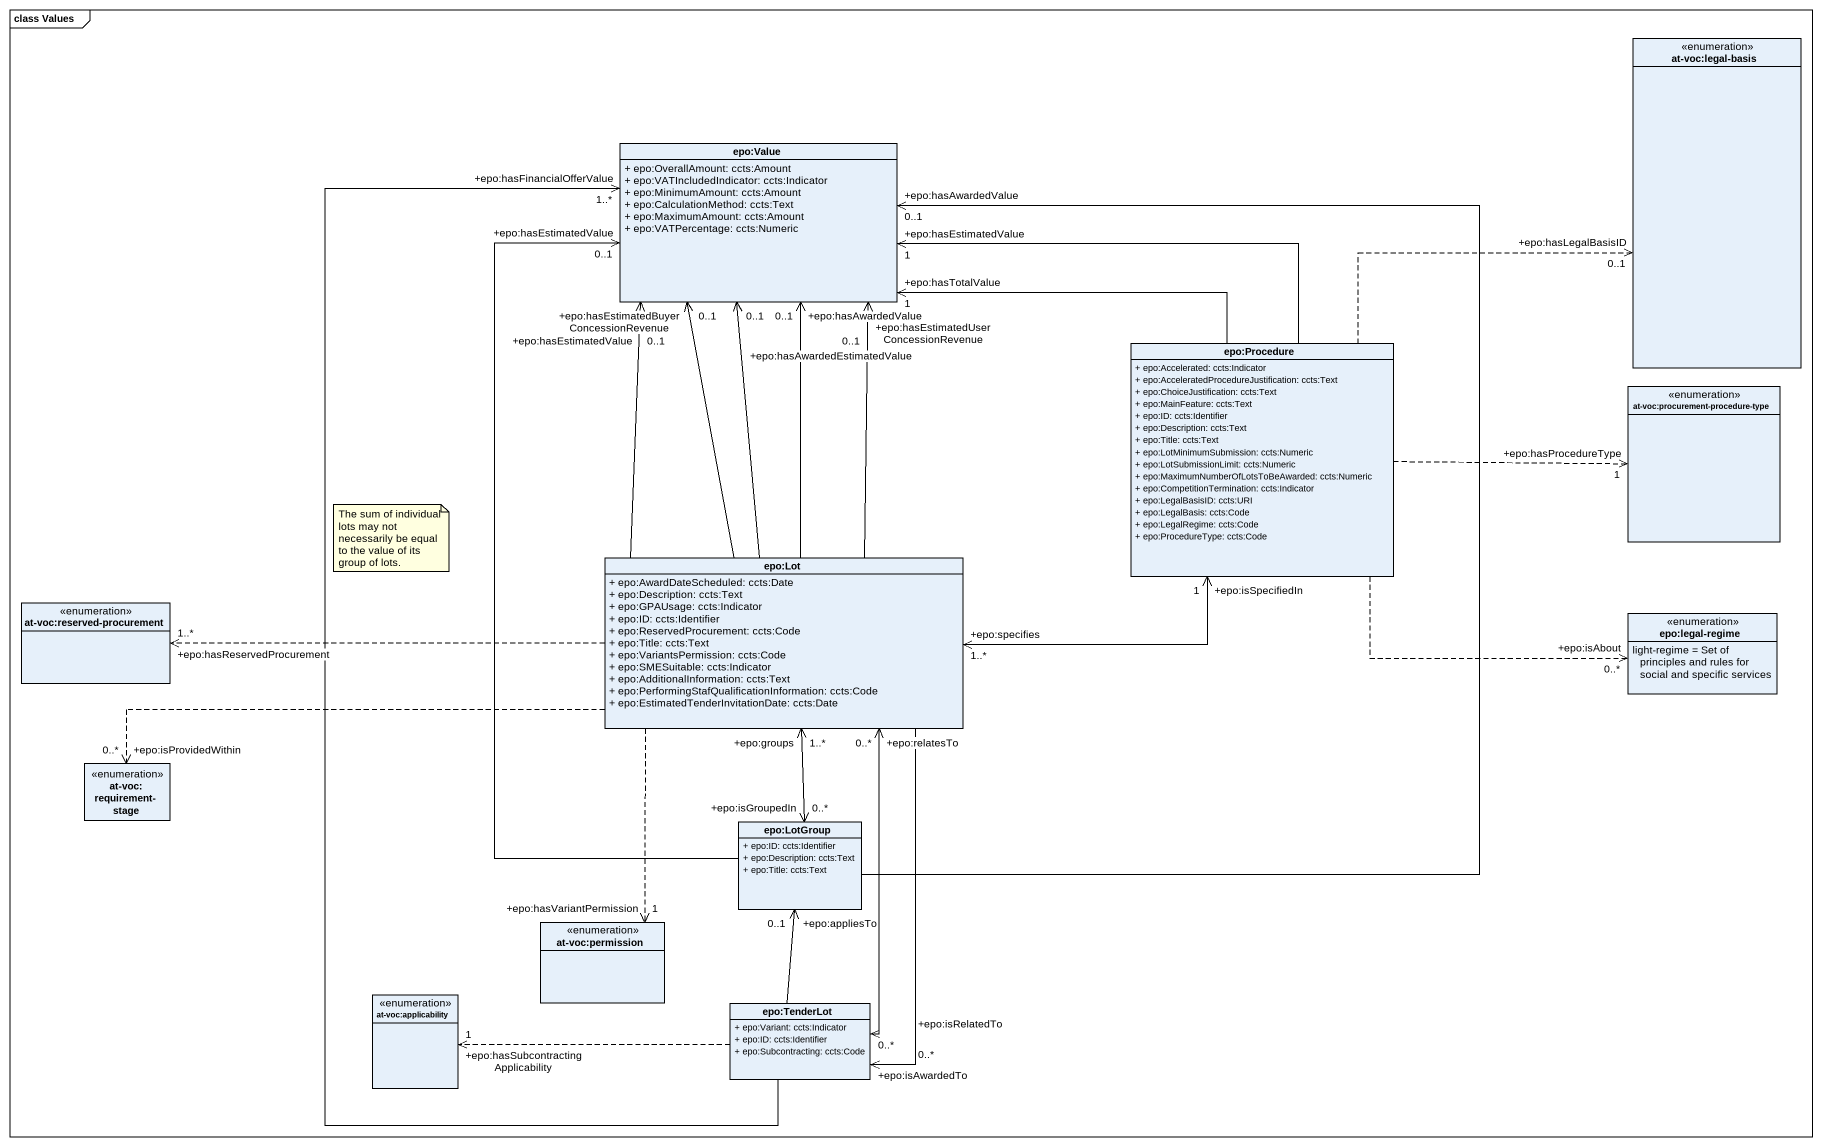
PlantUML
@startuml
mainframe class Values
hide circle
hide empty members
skinparam classAttributeIconSize 0
enum "at-voc:legal-basis" as at_voc_legal_basis
class "epo:Value" as epo_Value {
  + epo:OverallAmount: ccts:Amount
  + epo:VATIncludedIndicator: ccts:Indicator
  + epo:MinimumAmount: ccts:Amount
  + epo:CalculationMethod: ccts:Text
  + epo:MaximumAmount: ccts:Amount
  + epo:VATPercentage: ccts:Numeric
}
class "epo:Procedure" as epo_Procedure {
  + epo:Accelerated: ccts:Indicator
  + epo:AcceleratedProcedureJustification: ccts:Text
  + epo:ChoiceJustification: ccts:Text
  + epo:MainFeature: ccts:Text
  + epo:ID: ccts:Identifier
  + epo:Description: ccts:Text
  + epo:Title: ccts:Text
  + epo:LotMinimumSubmission: ccts:Numeric
  + epo:LotSubmissionLimit: ccts:Numeric
  + epo:MaximumNumberOfLotsToBeAwarded: ccts:Numeric
  + epo:CompetitionTermination: ccts:Indicator
  + epo:LegalBasisID: ccts:URI
  + epo:LegalBasis: ccts:Code
  + epo:LegalRegime: ccts:Code
  + epo:ProcedureType: ccts:Code
}
enum "at-voc:procurement-procedure-type" as at_voc_procurement
class "epo:Lot" as epo_Lot {
  + epo:AwardDateScheduled: ccts:Date
  + epo:Description: ccts:Text
  + epo:GPAUsage: ccts:Indicator
  + epo:ID: ccts:Identifier
  + epo:ReservedProcurement: ccts:Code
  + epo:Title: ccts:Text
  + epo:VariantsPermission: ccts:Code
  + epo:SMESuitable: ccts:Indicator
  + epo:AdditionalInformation: ccts:Text
  + epo:PerformingStafQualificationInformation: ccts:Code
  + epo:EstimatedTenderInvitationDate: ccts:Date
}
enum "at-voc:reserved-procurement" as at_voc_reserved_procurement
enum "epo:legal-regime" as epo_legal_regime {
  light-regime = Set of principles and rules for social and specific services
}
enum "at-voc:requirement-stage" as at_voc_requirement_stage
class "epo:LotGroup" as epo_LotGroup {
  + epo:ID: ccts:Identifier
  + epo:Description: ccts:Text
  + epo:Title: ccts:Text
}
enum "at-voc:permission" as at_voc_permission
enum "at-voc:applicability" as at_voc_applicability
class "epo:TenderLot" as epo_TenderLot {
  + epo:Variant: ccts:Indicator
  + epo:ID: ccts:Identifier
  + epo:Subcontracting: ccts:Code
}
epo_Procedure .right.> "+epo:hasLegalBasisID\n0..1" at_voc_legal_basis
epo_Procedure -left-> "+epo:hasTotalValue\n1" epo_Value
epo_Procedure -left-> "+epo:hasEstimatedValue\n1" epo_Value
epo_Procedure .right.> "+epo:hasProcedureType\n1" at_voc_procurement
epo_Procedure "+epo:isSpecifiedIn\n1" <-left-> "+epo:specifies\n1..*" epo_Lot
epo_Procedure .right.> "+epo:isAbout\n0..*" epo_legal_regime
epo_Lot -up-> "+epo:hasAwardedValue\n0..1" epo_Value
epo_Lot -up-> "+epo:hasEstimatedBuyerConcessionRevenue\n0..1" epo_Value
epo_Lot -up-> "+epo:hasEstimatedUserConcessionRevenue\n0..1" epo_Value
epo_Lot -up-> "+epo:hasEstimatedValue\n0..1" epo_Value
epo_Lot -up-> "+epo:hasAwardedEstimatedValue\n0..1" epo_Value
epo_Lot .left.> "+epo:hasReservedProcurement\n1..*" at_voc_reserved_procurement
epo_Lot .left.> "+epo:isProvidedWithin\n0..*" at_voc_requirement_stage
epo_Lot "+epo:groups\n1..*" <--> "+epo:isGroupedIn\n0..*" epo_LotGroup
epo_Lot ..> "+epo:hasVariantPermission\n1" at_voc_permission
epo_Lot --> "+epo:isAwardedTo\n0..*" epo_TenderLot
epo_LotGroup -up-> "+epo:hasEstimatedValue\n0..1" epo_Value
epo_LotGroup -up-> "+epo:hasAwardedValue\n0..1" epo_Value
epo_TenderLot -up-> "+epo:hasFinancialOfferValue\n1..*" epo_Value
epo_TenderLot "+epo:isRelatedTo\n0..*" <-up-> "+epo:relatesTo\n0..*" epo_Lot
epo_TenderLot -up-> "+epo:appliesTo\n0..1" epo_LotGroup
epo_TenderLot .left.> "+epo:hasSubcontractingApplicability\n1" at_voc_applicability
note as N1
  The sum of individual lots may not necessarily be equal to the value of its group of lots.
end note
@enduml
